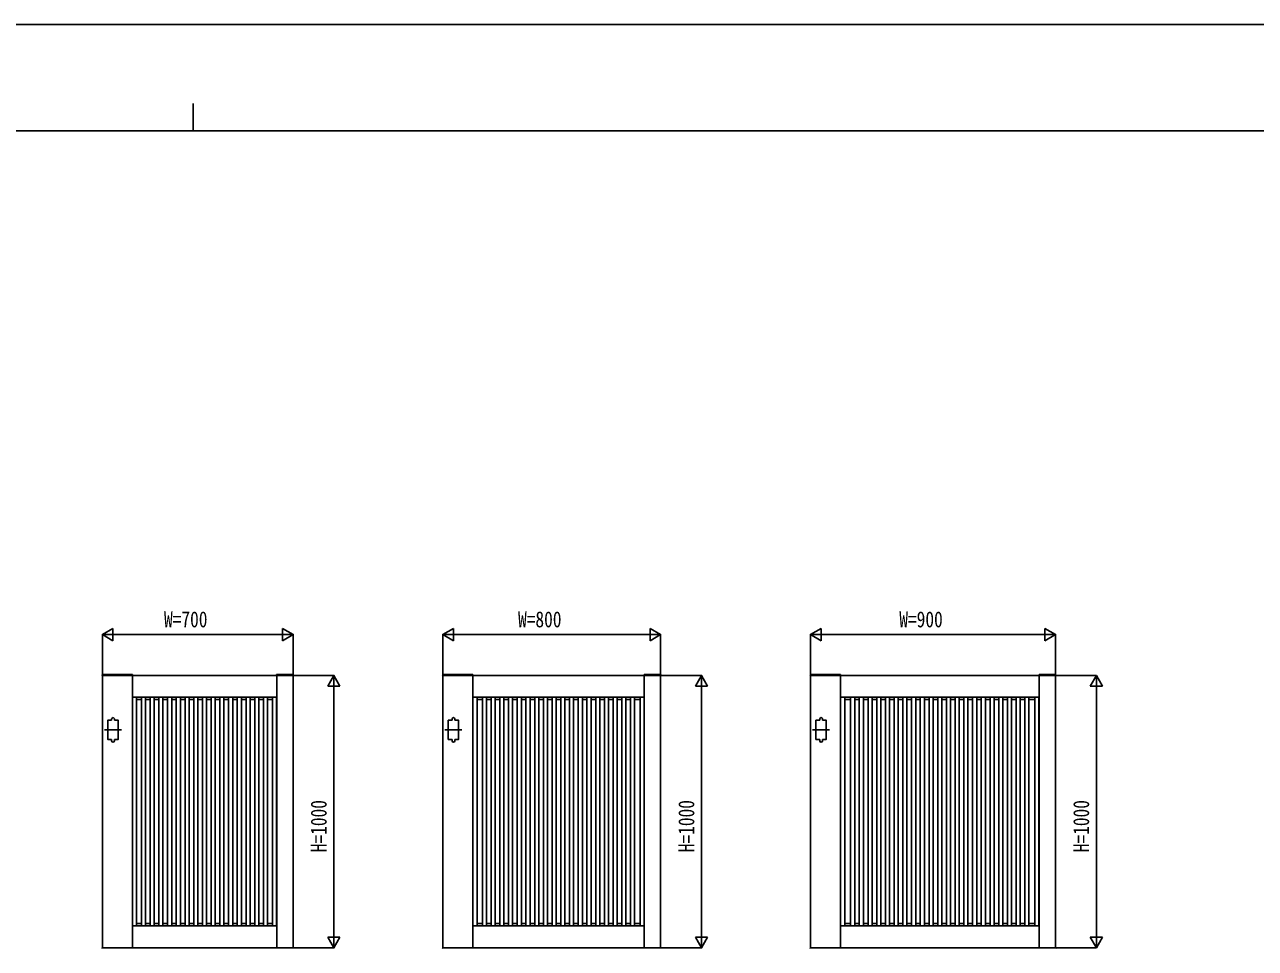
# Model space of a CAD drawing. Units: millimetres, scale not verified. Extents: x -8410 to 8410, y -5940 to 5940.
# Drawn here: x -629 to 3891, y 2547 to 5940 of the extents above; entities that cross this region are included whole.
import ezdxf
from ezdxf.enums import TextEntityAlignment as Align

# ---------------------------------------------------------------- set-up
doc = ezdxf.new("R2010")
doc.units = ezdxf.units.MM
doc.header["$LTSCALE"] = 30
for name, color, linetype in [('0-2_YKK_11', 7, 'Continuous'), ('0-3_YKK_A1', 4, 'Continuous'), ('0-4_YKK_D', 6, 'Continuous'), ('0-5_YKK_ZWAK', 7, 'Continuous')]:
    doc.layers.add(name, color=color, linetype=linetype)
doc.styles.add('ＭＳ ゴシック', font='')
doc.styles.get('ＭＳ ゴシック').set_extended_font_data('MS Gothic')

msp = doc.modelspace()

# ---------------------------------------------------------------- linework, layer by layer
at = {"layer": '0-2_YKK_11'}
for p, q in [((-233.2, 2550), (-233.2, 3550)), ((296.8, 2550), (296.8, 3550)), ((1016.8, 2550), (1016.8, 3550)), ((1646.8, 2550), (1646.8, 3550)), ((2366.8, 2550), (2366.8, 3550)), ((3096.8, 2550), (3096.8, 3550)), ((-233.2, 3470), (296.8, 3470)), ((1016.8, 3470), (1646.8, 3470)), ((2366.8, 3470), (3096.8, 3470)), ((-233.2, 2630), (296.8, 2630)), ((1016.8, 2630), (1646.8, 2630)), ((2366.8, 2630), (3096.8, 2630))]:
    msp.add_line(p, q, dxfattribs=at)
for points in [[(-343.2, 3550), (-343.2, 2550), (356.8, 2550), (356.8, 3550)], [(906.8, 3550), (906.8, 2550), (1706.8, 2550), (1706.8, 3550)], [(2256.8, 3550), (2256.8, 2550), (3156.8, 2550), (3156.8, 3550)]]:
    msp.add_lwpolyline(points, close=True, dxfattribs=at)
at = {"layer": '0-3_YKK_A1'}
for p, q in [((-343.57, 3552.55), (-343.7, 3550)), ((-343.7, 3550), (-232.7, 3550)), ((-342.57, 3553.5), (-233.83, 3553.5)), ((-232.83, 3552.55), (-232.7, 3550)), ((296.43, 3552.55), (296.3, 3550)), ((357.3, 3550), (296.3, 3550)), ((356.17, 3553.5), (297.43, 3553.5)), ((357.17, 3552.55), (357.3, 3550)), ((906.43, 3552.55), (906.3, 3550)), ((906.3, 3550), (1017.3, 3550)), ((907.43, 3553.5), (1016.17, 3553.5)), ((1017.17, 3552.55), (1017.3, 3550)), ((1646.43, 3552.55), (1646.3, 3550)), ((1707.3, 3550), (1646.3, 3550)), ((1706.17, 3553.5), (1647.43, 3553.5)), ((1707.17, 3552.55), (1707.3, 3550)), ((2256.43, 3552.55), (2256.3, 3550)), ((2256.3, 3550), (2367.3, 3550)), ((2257.43, 3553.5), (2366.17, 3553.5)), ((2367.17, 3552.55), (2367.3, 3550)), ((3096.43, 3552.55), (3096.3, 3550)), ((3157.3, 3550), (3096.3, 3550)), ((3156.17, 3553.5), (3097.43, 3553.5)), ((3157.17, 3552.55), (3157.3, 3550)), ((-233.2, 3460.9), (-232.4, 3460.9)), ((-232.4, 3470), (-232.4, 2630)), ((-217.4, 3470), (-217.4, 2630)), ((-217.4, 3460.9), (-199.7, 3460.9)), ((-199.7, 3470), (-199.7, 2630)), ((-184.7, 3470), (-184.7, 2630)), ((-184.7, 3460.9), (-167.7, 3460.9)), ((-167.7, 3470), (-167.7, 2630)), ((-152.7, 3470), (-152.7, 2630)), ((-152.7, 3460.9), (-135.7, 3460.9)), ((-135.7, 3470), (-135.7, 2630)), ((-120.7, 3470), (-120.7, 2630)), ((-120.7, 3460.9), (-103.7, 3460.9)), ((-103.7, 3470), (-103.7, 2630)), ((-88.7, 3470), (-88.7, 2630)), ((-88.7, 3460.9), (-71.7, 3460.9)), ((-71.7, 3470), (-71.7, 2630)), ((-56.7, 3470), (-56.7, 2630)), ((-56.7, 3460.9), (-39.7, 3460.9)), ((-39.7, 3470), (-39.7, 2630)), ((-24.7, 3470), (-24.7, 2630)), ((-24.7, 3460.9), (-7.7, 3460.9)), ((-7.7, 3470), (-7.7, 2630)), ((7.3, 3470), (7.3, 2630)), ((7.3, 3460.9), (24.3, 3460.9)), ((24.3, 3470), (24.3, 2630)), ((39.3, 3470), (39.3, 2630)), ((39.3, 3460.9), (56.3, 3460.9)), ((56.3, 3470), (56.3, 2630)), ((71.3, 3470), (71.3, 2630)), ((71.3, 3460.9), (88.3, 3460.9)), ((88.3, 3470), (88.3, 2630)), ((103.3, 3470), (103.3, 2630)), ((103.3, 3460.9), (120.3, 3460.9)), ((120.3, 3470), (120.3, 2630)), ((135.3, 3470), (135.3, 2630)), ((135.3, 3460.9), (152.3, 3460.9)), ((152.3, 3470), (152.3, 2630)), ((167.3, 3470), (167.3, 2630)), ((167.3, 3460.9), (184.3, 3460.9)), ((184.3, 3470), (184.3, 2630)), ((199.3, 3470), (199.3, 2630)), ((199.3, 3460.9), (216.3, 3460.9)), ((216.3, 3470), (216.3, 2630)), ((231.3, 3470), (231.3, 2630)), ((231.3, 3460.9), (248.3, 3460.9)), ((248.3, 3470), (248.3, 2630)), ((263.3, 3470), (263.3, 2630)), ((263.3, 3460.9), (281, 3460.9)), ((281, 3470), (281, 2630)), ((296, 3470), (296, 2630)), ((296, 3460.9), (296.8, 3460.9)), ((1016.8, 3460.9), (1017.6, 3460.9)), ((1017.6, 3470), (1017.6, 2630)), ((1032.6, 3470), (1032.6, 2630)), ((1032.6, 3460.9), (1052.3, 3460.9)), ((1052.3, 3470), (1052.3, 2630)), ((1067.3, 3470), (1067.3, 2630)), ((1067.3, 3460.9), (1084.3, 3460.9)), ((1084.3, 3470), (1084.3, 2630)), ((1099.3, 3470), (1099.3, 2630)), ((1099.3, 3460.9), (1116.3, 3460.9)), ((1116.3, 3470), (1116.3, 2630)), ((1131.3, 3470), (1131.3, 2630)), ((1131.3, 3460.9), (1148.3, 3460.9)), ((1148.3, 3470), (1148.3, 2630)), ((1163.3, 3470), (1163.3, 2630)), ((1163.3, 3460.9), (1180.3, 3460.9)), ((1180.3, 3470), (1180.3, 2630)), ((1195.3, 3470), (1195.3, 2630)), ((1195.3, 3460.9), (1212.3, 3460.9)), ((1212.3, 3470), (1212.3, 2630)), ((1227.3, 3470), (1227.3, 2630)), ((1227.3, 3460.9), (1244.3, 3460.9)), ((1244.3, 3470), (1244.3, 2630)), ((1259.3, 3470), (1259.3, 2630)), ((1259.3, 3460.9), (1276.3, 3460.9)), ((1276.3, 3470), (1276.3, 2630)), ((1291.3, 3470), (1291.3, 2630)), ((1291.3, 3460.9), (1308.3, 3460.9)), ((1308.3, 3470), (1308.3, 2630)), ((1323.3, 3470), (1323.3, 2630)), ((1323.3, 3460.9), (1340.3, 3460.9)), ((1340.3, 3470), (1340.3, 2630)), ((1355.3, 3470), (1355.3, 2630)), ((1355.3, 3460.9), (1372.3, 3460.9)), ((1372.3, 3470), (1372.3, 2630)), ((1387.3, 3470), (1387.3, 2630)), ((1387.3, 3460.9), (1404.3, 3460.9)), ((1404.3, 3470), (1404.3, 2630)), ((1419.3, 3470), (1419.3, 2630)), ((1419.3, 3460.9), (1436.3, 3460.9)), ((1436.3, 3470), (1436.3, 2630)), ((1451.3, 3470), (1451.3, 2630)), ((1451.3, 3460.9), (1468.3, 3460.9)), ((1468.3, 3470), (1468.3, 2630)), ((1483.3, 3470), (1483.3, 2630)), ((1483.3, 3460.9), (1500.3, 3460.9)), ((1500.3, 3470), (1500.3, 2630)), ((1515.3, 3470), (1515.3, 2630)), ((1515.3, 3460.9), (1532.3, 3460.9)), ((1532.3, 3470), (1532.3, 2630)), ((1547.3, 3470), (1547.3, 2630)), ((1547.3, 3460.9), (1564.3, 3460.9)), ((1564.3, 3470), (1564.3, 2630)), ((1579.3, 3470), (1579.3, 2630)), ((1579.3, 3460.9), (1596.3, 3460.9)), ((1596.3, 3470), (1596.3, 2630)), ((1611.3, 3470), (1611.3, 2630)), ((1611.3, 3460.9), (1631, 3460.9)), ((1631, 3470), (1631, 2630)), ((1646, 3470), (1646, 2630)), ((1646, 3460.9), (1646.8, 3460.9)), ((2366.8, 3460.9), (2367.6, 3460.9)), ((2367.6, 3470), (2367.6, 2630)), ((2382.6, 3470), (2382.6, 2630)), ((2382.6, 3460.9), (2404.3, 3460.9)), ((2404.3, 3470), (2404.3, 2630)), ((2419.3, 3470), (2419.3, 2630)), ((2419.3, 3460.9), (2436.3, 3460.9)), ((2436.3, 3470), (2436.3, 2630)), ((2451.3, 3470), (2451.3, 2630)), ((2451.3, 3460.9), (2468.3, 3460.9)), ((2468.3, 3470), (2468.3, 2630)), ((2483.3, 3470), (2483.3, 2630)), ((2483.3, 3460.9), (2500.3, 3460.9)), ((2500.3, 3470), (2500.3, 2630)), ((2515.3, 3470), (2515.3, 2630)), ((2515.3, 3460.9), (2532.3, 3460.9)), ((2532.3, 3470), (2532.3, 2630)), ((2547.3, 3470), (2547.3, 2630)), ((2547.3, 3460.9), (2564.3, 3460.9)), ((2564.3, 3470), (2564.3, 2630)), ((2579.3, 3470), (2579.3, 2630)), ((2579.3, 3460.9), (2596.3, 3460.9)), ((2596.3, 3470), (2596.3, 2630)), ((2611.3, 3470), (2611.3, 2630)), ((2611.3, 3460.9), (2628.3, 3460.9)), ((2628.3, 3470), (2628.3, 2630)), ((2643.3, 3470), (2643.3, 2630)), ((2643.3, 3460.9), (2660.3, 3460.9)), ((2660.3, 3470), (2660.3, 2630)), ((2675.3, 3470), (2675.3, 2630)), ((2675.3, 3460.9), (2692.3, 3460.9)), ((2692.3, 3470), (2692.3, 2630)), ((2707.3, 3470), (2707.3, 2630)), ((2707.3, 3460.9), (2724.3, 3460.9)), ((2724.3, 3470), (2724.3, 2630)), ((2739.3, 3470), (2739.3, 2630)), ((2739.3, 3460.9), (2756.3, 3460.9)), ((2756.3, 3470), (2756.3, 2630)), ((2771.3, 3470), (2771.3, 2630)), ((2771.3, 3460.9), (2788.3, 3460.9)), ((2788.3, 3470), (2788.3, 2630)), ((2803.3, 3470), (2803.3, 2630)), ((2803.3, 3460.9), (2820.3, 3460.9)), ((2820.3, 3470), (2820.3, 2630)), ((2835.3, 3470), (2835.3, 2630)), ((2835.3, 3460.9), (2852.3, 3460.9)), ((2852.3, 3470), (2852.3, 2630)), ((2867.3, 3470), (2867.3, 2630)), ((2867.3, 3460.9), (2884.3, 3460.9)), ((2884.3, 3470), (2884.3, 2630)), ((2899.3, 3470), (2899.3, 2630)), ((2899.3, 3460.9), (2916.3, 3460.9)), ((2916.3, 3470), (2916.3, 2630)), ((2931.3, 3470), (2931.3, 2630)), ((2931.3, 3460.9), (2948.3, 3460.9)), ((2948.3, 3470), (2948.3, 2630)), ((2963.3, 3470), (2963.3, 2630)), ((2963.3, 3460.9), (2980.3, 3460.9)), ((2980.3, 3470), (2980.3, 2630)), ((2995.3, 3470), (2995.3, 2630)), ((2995.3, 3460.9), (3012.3, 3460.9)), ((3012.3, 3470), (3012.3, 2630)), ((3027.3, 3470), (3027.3, 2630)), ((3027.3, 3460.9), (3044.3, 3460.9)), ((3044.3, 3470), (3044.3, 2630)), ((3059.3, 3470), (3059.3, 2630)), ((3059.3, 3460.9), (3081, 3460.9)), ((3081, 3470), (3081, 2630)), ((3096, 3470), (3096, 2630)), ((3096, 3460.9), (3096.8, 3460.9)), ((-309.2, 3385), (-309.2, 3390)), ((-299.2, 3385), (-299.2, 3390)), ((940.8, 3385), (940.8, 3390)), ((950.8, 3385), (950.8, 3390)), ((2290.8, 3385), (2290.8, 3390)), ((2300.8, 3385), (2300.8, 3390)), ((-272.7, 3350), (-335.7, 3350)), ((977.3, 3350), (914.3, 3350)), ((2327.3, 3350), (2264.3, 3350)), ((-309.2, 3315), (-309.2, 3310)), ((-299.2, 3315), (-299.2, 3310)), ((940.8, 3315), (940.8, 3310)), ((950.8, 3315), (950.8, 3310)), ((2290.8, 3315), (2290.8, 3310)), ((2300.8, 3315), (2300.8, 3310)), ((-233.2, 2638.5), (-232.4, 2638.5)), ((-217.4, 2638.5), (-199.7, 2638.5)), ((-184.7, 2638.5), (-167.7, 2638.5)), ((-152.7, 2638.5), (-135.7, 2638.5)), ((-120.7, 2638.5), (-103.7, 2638.5)), ((-88.7, 2638.5), (-71.7, 2638.5)), ((-56.7, 2638.5), (-39.7, 2638.5)), ((-24.7, 2638.5), (-7.7, 2638.5)), ((7.3, 2638.5), (24.3, 2638.5)), ((39.3, 2638.5), (56.3, 2638.5)), ((71.3, 2638.5), (88.3, 2638.5)), ((103.3, 2638.5), (120.3, 2638.5)), ((135.3, 2638.5), (152.3, 2638.5)), ((167.3, 2638.5), (184.3, 2638.5)), ((199.3, 2638.5), (216.3, 2638.5)), ((231.3, 2638.5), (248.3, 2638.5)), ((263.3, 2638.5), (281, 2638.5)), ((296, 2638.5), (296.8, 2638.5)), ((1016.8, 2638.5), (1017.6, 2638.5)), ((1032.6, 2638.5), (1052.3, 2638.5)), ((1067.3, 2638.5), (1084.3, 2638.5)), ((1099.3, 2638.5), (1116.3, 2638.5)), ((1131.3, 2638.5), (1148.3, 2638.5)), ((1163.3, 2638.5), (1180.3, 2638.5)), ((1195.3, 2638.5), (1212.3, 2638.5)), ((1227.3, 2638.5), (1244.3, 2638.5)), ((1259.3, 2638.5), (1276.3, 2638.5)), ((1291.3, 2638.5), (1308.3, 2638.5)), ((1323.3, 2638.5), (1340.3, 2638.5)), ((1355.3, 2638.5), (1372.3, 2638.5)), ((1387.3, 2638.5), (1404.3, 2638.5)), ((1419.3, 2638.5), (1436.3, 2638.5)), ((1451.3, 2638.5), (1468.3, 2638.5)), ((1483.3, 2638.5), (1500.3, 2638.5)), ((1515.3, 2638.5), (1532.3, 2638.5)), ((1547.3, 2638.5), (1564.3, 2638.5)), ((1579.3, 2638.5), (1596.3, 2638.5)), ((1611.3, 2638.5), (1631, 2638.5)), ((1646, 2638.5), (1646.8, 2638.5)), ((2366.8, 2638.5), (2367.6, 2638.5)), ((2382.6, 2638.5), (2404.3, 2638.5)), ((2419.3, 2638.5), (2436.3, 2638.5)), ((2451.3, 2638.5), (2468.3, 2638.5)), ((2483.3, 2638.5), (2500.3, 2638.5)), ((2515.3, 2638.5), (2532.3, 2638.5)), ((2547.3, 2638.5), (2564.3, 2638.5)), ((2579.3, 2638.5), (2596.3, 2638.5)), ((2611.3, 2638.5), (2628.3, 2638.5)), ((2643.3, 2638.5), (2660.3, 2638.5)), ((2675.3, 2638.5), (2692.3, 2638.5)), ((2707.3, 2638.5), (2724.3, 2638.5)), ((2739.3, 2638.5), (2756.3, 2638.5)), ((2771.3, 2638.5), (2788.3, 2638.5)), ((2803.3, 2638.5), (2820.3, 2638.5)), ((2835.3, 2638.5), (2852.3, 2638.5)), ((2867.3, 2638.5), (2884.3, 2638.5)), ((2899.3, 2638.5), (2916.3, 2638.5)), ((2931.3, 2638.5), (2948.3, 2638.5)), ((2963.3, 2638.5), (2980.3, 2638.5)), ((2995.3, 2638.5), (3012.3, 2638.5)), ((3027.3, 2638.5), (3044.3, 2638.5)), ((3059.3, 2638.5), (3081, 2638.5)), ((3096, 2638.5), (3096.8, 2638.5)), ((-343.7, 2550), (-232.7, 2550)), ((-343.57, 2547.45), (-343.7, 2550)), ((-232.83, 2547.45), (-232.7, 2550)), ((357.3, 2550), (296.3, 2550)), ((296.43, 2547.45), (296.3, 2550)), ((357.17, 2547.45), (357.3, 2550)), ((906.3, 2550), (1017.3, 2550)), ((906.43, 2547.45), (906.3, 2550)), ((1017.17, 2547.45), (1017.3, 2550)), ((1707.3, 2550), (1646.3, 2550)), ((1646.43, 2547.45), (1646.3, 2550)), ((1707.17, 2547.45), (1707.3, 2550)), ((2256.3, 2550), (2367.3, 2550)), ((2256.43, 2547.45), (2256.3, 2550)), ((2367.17, 2547.45), (2367.3, 2550)), ((3157.3, 2550), (3096.3, 2550)), ((3096.43, 2547.45), (3096.3, 2550)), ((3157.17, 2547.45), (3157.3, 2550))]:
    msp.add_line(p, q, dxfattribs=at)
for points in [[(-309.2, 3385), (-323.2, 3385), (-323.2, 3315), (-309.2, 3315)], [(-299.2, 3315), (-285.2, 3315), (-285.2, 3385), (-299.2, 3385)], [(940.8, 3385), (926.8, 3385), (926.8, 3315), (940.8, 3315)], [(950.8, 3315), (964.8, 3315), (964.8, 3385), (950.8, 3385)], [(2290.8, 3385), (2276.8, 3385), (2276.8, 3315), (2290.8, 3315)], [(2300.8, 3315), (2314.8, 3315), (2314.8, 3385), (2300.8, 3385)]]:
    msp.add_lwpolyline(points, dxfattribs=at)
for centre, radius, start, end in [((-342.57, 3552.5), 1, 90, 177), ((-233.83, 3552.5), 1, 3, 90), ((297.43, 3552.5), 1, 90, 177), ((356.17, 3552.5), 1, 3, 90), ((907.43, 3552.5), 1, 90, 177), ((1016.17, 3552.5), 1, 3, 90), ((1647.43, 3552.5), 1, 90, 177), ((1706.17, 3552.5), 1, 3, 90), ((2257.43, 3552.5), 1, 90, 177), ((2366.17, 3552.5), 1, 3, 90), ((3097.43, 3552.5), 1, 90, 177), ((3156.17, 3552.5), 1, 3, 90), ((-304.2, 3390), 5, 0, 180), ((945.8, 3390), 5, 0, 180), ((2295.8, 3390), 5, 0, 180), ((-304.2, 3310), 5, 180, 0), ((945.8, 3310), 5, 180, 0), ((2295.8, 3310), 5, 180, 0)]:
    msp.add_arc(centre, radius, start, end, dxfattribs=at)
at = {"layer": '0-4_YKK_D'}
for p, q in [((-343.2, 3700), (-304.23, 3722.5)), ((-304.23, 3677.5), (-304.23, 3722.5)), ((356.8, 3700), (317.83, 3722.5)), ((317.83, 3722.5), (317.83, 3677.5)), ((906.8, 3700), (945.77, 3722.5)), ((945.77, 3677.5), (945.77, 3722.5)), ((1706.8, 3700), (1667.83, 3722.5)), ((1667.83, 3722.5), (1667.83, 3677.5)), ((2256.8, 3700), (2295.77, 3722.5)), ((2295.77, 3677.5), (2295.77, 3722.5)), ((3156.8, 3700), (3117.83, 3722.5)), ((3117.83, 3722.5), (3117.83, 3677.5)), ((-343.2, 3552), (-343.2, 3701)), ((-343.2, 3700), (-304.23, 3677.5)), ((-343.2, 3700), (-265.26, 3700)), ((-298.2, 3700), (311.8, 3700)), ((356.8, 3700), (278.86, 3700)), ((356.8, 3700), (317.83, 3677.5)), ((356.8, 3552), (356.8, 3701)), ((906.8, 3552), (906.8, 3701)), ((906.8, 3700), (945.77, 3677.5)), ((906.8, 3700), (984.74, 3700)), ((951.8, 3700), (1661.8, 3700)), ((1706.8, 3700), (1628.86, 3700)), ((1706.8, 3700), (1667.83, 3677.5)), ((1706.8, 3552), (1706.8, 3701)), ((2256.8, 3552), (2256.8, 3701)), ((2256.8, 3700), (2295.77, 3677.5)), ((2256.8, 3700), (2334.74, 3700)), ((2301.8, 3700), (3111.8, 3700)), ((3156.8, 3700), (3078.86, 3700)), ((3156.8, 3700), (3117.83, 3677.5)), ((3156.8, 3552), (3156.8, 3701)), ((358.8, 3550), (507.8, 3550)), ((506.8, 3550), (484.3, 3511.03)), ((506.8, 3550), (529.3, 3511.03)), ((506.8, 3550), (506.8, 3472.06)), ((1708.8, 3550), (1857.8, 3550)), ((1856.8, 3550), (1834.3, 3511.03)), ((1856.8, 3550), (1879.3, 3511.03)), ((1856.8, 3550), (1856.8, 3472.06)), ((3158.8, 3550), (3307.8, 3550)), ((3306.8, 3550), (3284.3, 3511.03)), ((3306.8, 3550), (3329.3, 3511.03)), ((3306.8, 3550), (3306.8, 3472.06)), ((484.3, 3511.03), (529.3, 3511.03)), ((506.8, 3505), (506.8, 2595)), ((1834.3, 3511.03), (1879.3, 3511.03)), ((1856.8, 3505), (1856.8, 2595)), ((3284.3, 3511.03), (3329.3, 3511.03)), ((3306.8, 3505), (3306.8, 2595)), ((506.8, 2550), (506.8, 2627.94)), ((1856.8, 2550), (1856.8, 2627.94)), ((3306.8, 2550), (3306.8, 2627.94)), ((506.8, 2550), (484.3, 2588.97)), ((529.3, 2588.97), (484.3, 2588.97)), ((506.8, 2550), (529.3, 2588.97)), ((1856.8, 2550), (1834.3, 2588.97)), ((1879.3, 2588.97), (1834.3, 2588.97)), ((1856.8, 2550), (1879.3, 2588.97)), ((3306.8, 2550), (3284.3, 2588.97)), ((3329.3, 2588.97), (3284.3, 2588.97)), ((3306.8, 2550), (3329.3, 2588.97)), ((358.8, 2550), (507.8, 2550)), ((1708.8, 2550), (1857.8, 2550)), ((3158.8, 2550), (3307.8, 2550))]:
    msp.add_line(p, q, dxfattribs=at)
at = {"layer": '0-5_YKK_ZWAK'}
for p, q in [((-9.96, 5650), (-9.96, 5550)), ((7790.04, 5550), (-7809.96, 5550))]:
    msp.add_line(p, q, dxfattribs=at)
msp.add_lwpolyline([(-8410, -5940), (8410, -5940), (8410, 5940), (-8410, 5940)], close=True, dxfattribs=at)

# ---------------------------------------------------------------- texts
at = {"layer": '0-4_YKK_D', "style": 'ＭＳ ゴシック', "width": 0.8}
for s, p in [('W=700', (-116.93, 3709)), ('W=800', (1183.07, 3709)), ('W=900', (2583.07, 3709))]:
    msp.add_text(s, height=58.65, dxfattribs=at).set_placement(p, align=Align.BOTTOM_LEFT)
for p in [(497.8, 2900.67), (1847.8, 2900.67), (3297.8, 2900.67)]:
    msp.add_text('H=1000', height=58.65, rotation=90, dxfattribs=at).set_placement(p, align=Align.BOTTOM_LEFT)

doc.saveas('drawing.dxf')
